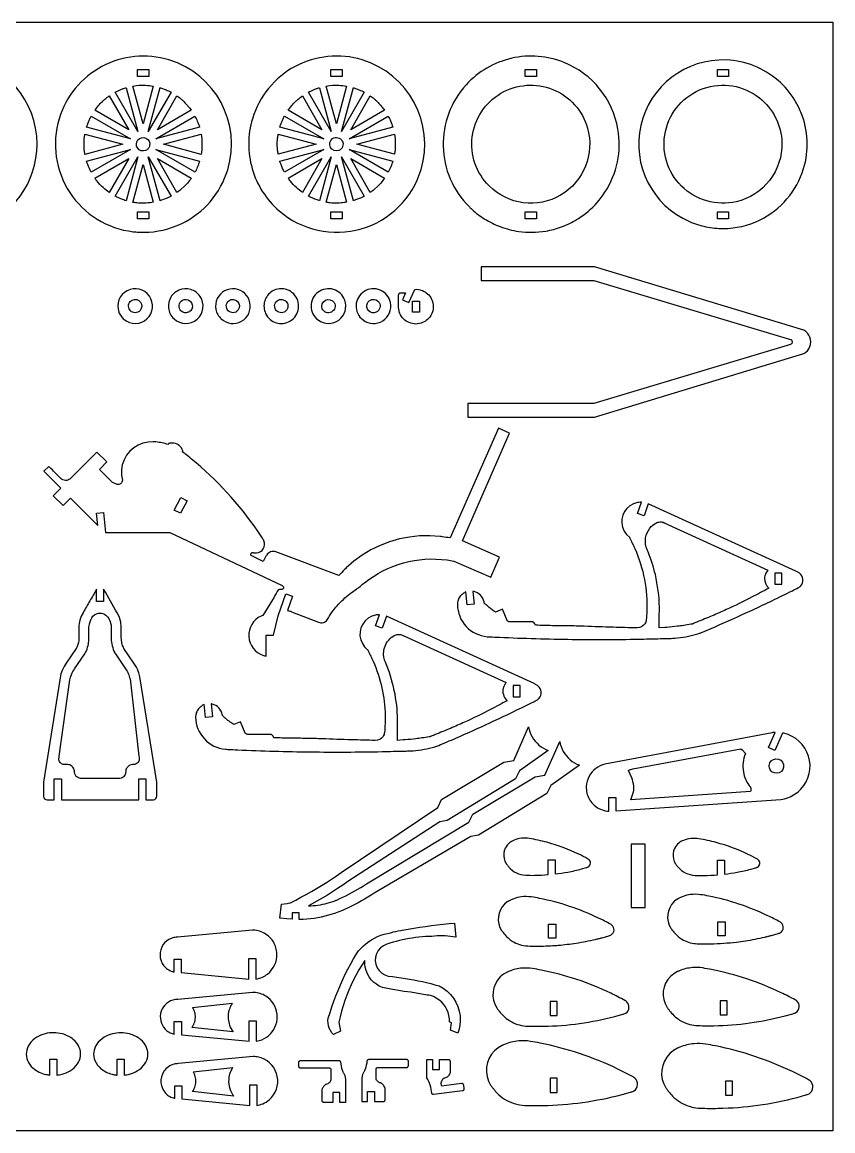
# Model space of a CAD drawing. Extents: x -820 to 920, y -599 to 344.
# Drawn here: x 230 to 920, y -599 to 344 of the extents above; entities that cross this region are included whole.
import ezdxf

# ---------------------------------------------------------------- set-up
doc = ezdxf.new("R2010")
doc.units = 0
doc.header["$MEASUREMENT"] = 0
doc.layers.get('0').update_dxf_attribs({"linetype": 'CONTINUOUS'})
doc.layers.add('SECTIONCUTEDGES', color=18, linetype='CONTINUOUS')

msp = doc.modelspace()

# ---------------------------------------------------------------- linework, layer by layer
for points in [[(920.1, 343.83), (920.1, -599.45), (-820.09, -599.45), (-820.09, 343.83)], [(653.94, -220.61), (647.94, -220.61), (647.94, -230.18), (653.94, -230.18)], [(830.28, -488.82), (824.28, -488.82), (824.28, -500.77), (830.28, -500.77)]]:
    msp.add_lwpolyline(points, close=True)
at = {"layer": 'SECTIONCUTEDGES'}
for points in [[(106.91, 196.2, 0.325322), (190.75, 168.69, 0.325497), (242.67, 239.99, 0.371858), (178.66, 314.15, 0.371962), (95.97, 261.67, 0.115164), (93.8, 227.63, 0.115322)], [(333.55, 165.08, 0.112364), (365.8, 172.49, 0.210055), (404.98, 218.33, 0.414116), (354.89, 311.78, 0.414311), (261.48, 261.7, 0.221929), (270.56, 198.88, 0.222236), (324.51, 165.58, 0.015157), (328.88, 165.21, 0.014233)], [(448.76, 183.34, 0.254136), (518.66, 168.04, 0.254134), (569.52, 218.35, 0.414116), (519.43, 311.8, 0.414311), (426.02, 261.72, 0.14489), (425.79, 219.18, 0.144775)], [(612.96, 184.49, 0.048565), (623.9, 176.25, 0.045826), (636.93, 169.85, 0.057671), (652.68, 165.83, 0.073449), (675.66, 166.11, 0.049668), (689.07, 169.65, 0.046635), (702.37, 176.08, 0.040326), (711.7, 182.8, 0.072135), (726.08, 199.13, 0.189941), (737.13, 252.9, 0.25932), (691.3, 309.55, 0.152812), (646.7, 313.12, 0.15269), (607.99, 290.62, 0.193513), (588.36, 238.28, 0.193448), (610.42, 186.91, 0.005813), (611.5, 185.86, 0.004363)], [(826.86, 168.3, 0.112364), (857.72, 175.39, 0.210055), (895.21, 219.26, 0.085398), (898.17, 243.23, 0.084063), (892.93, 267.19, 0.042661), (887.69, 277.54, 0.076119), (873.45, 294.26, 0.084192), (852.98, 306.68, 0.084133), (829.55, 311.66, 0.361626), (756.64, 255.95, 0.361673), (798.17, 174.13, 0.05168), (812.07, 169.78, 0.050642)], [(328.44, 250.77), (309.14, 284.2, -0.012176), (313.36, 286.21, -0.019565), (316.05, 287.29, -0.009363), (317.25, 287.69, 0.003121), (318.45, 288.07)], [(332.91, 257.3), (324.29, 289.45, -0.057699), (335.04, 290.12, -0.024823), (341.52, 289.46)], [(337.37, 250.77), (347.37, 288.11, 0.006199), (347.6, 288.05, -0.0186), (347.82, 287.99), (352.47, 286.29, -0.018388), (354.6, 285.29, 0.006129), (356.7, 284.25)], [(492.98, 250.79), (473.68, 284.22, -0.012176), (477.9, 286.23, -0.019565), (480.6, 287.31, -0.009363), (481.79, 287.71, 0.003121), (482.99, 288.09)], [(497.45, 257.32), (488.83, 289.47, -0.057699), (499.58, 290.14, -0.024823), (506.06, 289.48)], [(501.91, 250.79), (511.91, 288.13, 0.006199), (512.14, 288.07, -0.0186), (512.36, 288.01), (517.01, 286.31, -0.018388), (519.14, 285.31, 0.006129), (521.24, 284.27)], [(627.46, 204.51, -0.49076), (637.53, 283.32, -0.490919), (711.25, 253.75, -0.341454), (688.38, 196.73, -0.341597)], [(876.73, 241.3, -0.172631), (866.23, 209.24, -0.173077), (837.89, 191.09, -0.551627), (777.56, 250.94, -0.552179), (857.54, 279.5, -0.11024), (871.42, 262.52, -0.110516)], [(291.85, 268.87, -0.014778), (294.8, 272.63, -0.028539), (298.24, 276.31, -0.018438), (300.38, 278.2, -0.011345), (304.02, 281.06), (320.67, 252.23)], [(345.14, 252.23), (361.78, 281.06, 0.006303), (363.35, 279.93, -0.01891), (364.89, 278.76, -0.017187), (366.73, 277.14, -0.012321), (369.16, 274.72, -0.018926), (371.16, 272.48, -0.012469), (373.97, 268.88)], [(456.39, 268.89, -0.014778), (459.34, 272.65, -0.028539), (462.78, 276.33, -0.018438), (464.92, 278.22, -0.011345), (468.56, 281.08), (485.22, 252.25)], [(509.68, 252.25), (526.32, 281.08, 0.006303), (527.89, 279.95, -0.01891), (529.43, 278.78, -0.017187), (531.27, 277.16, -0.012321), (533.7, 274.74, -0.018926), (535.7, 272.5, -0.012469), (538.51, 268.9)], [(284.84, 254.45, -0.012918), (286.18, 258.32, -0.018758), (287.27, 260.92, -0.010898), (287.97, 262.35, 0.003632), (288.69, 263.77), (322.13, 244.46)], [(343.68, 244.46), (377.12, 263.77, -0.026072), (379.05, 259.73, -0.02074), (380.98, 254.46)], [(449.38, 254.47, -0.012918), (450.72, 258.34, -0.018758), (451.81, 260.94, -0.010898), (452.51, 262.37, 0.003632), (453.23, 263.79), (486.67, 244.48)], [(508.22, 244.48), (541.66, 263.79, -0.026072), (543.58, 259.76, -0.020703), (545.52, 254.48)], [(283.45, 231.38, 0.006429), (283.16, 233.15, -0.01929), (282.91, 234.92), (282.65, 240), (282.91, 245.07, -0.018896), (283.15, 246.84, 0.006298), (283.45, 248.61), (315.61, 240)], [(335.09, 234.72, -0.781821), (328.52, 243.62, -0.781093), (338.5, 238.85, -0.122906), (337.31, 236.37, -0.122447)], [(350.21, 240), (382.36, 248.61, -0.035509), (383.08, 240.71, -0.037792), (382.66, 233.27, -0.007975), (382.52, 232.32, 0.002658), (382.37, 231.38)], [(448, 231.4, 0.006429), (447.7, 233.17, -0.01929), (447.45, 234.94), (447.19, 240.02), (447.45, 245.09, -0.018896), (447.7, 246.86, 0.006298), (447.99, 248.63), (480.15, 240.02)], [(499.6, 234.73, -0.385134), (492.41, 237.32, -0.384041), (494.26, 244.75, -0.445044), (502.47, 242.71, -0.443903)], [(514.75, 240.02), (546.9, 248.63, -0.035509), (547.62, 240.73, -0.037792), (547.2, 233.29, -0.007975), (547.06, 232.34, 0.002658), (546.91, 231.4)], [(288.7, 216.23, -0.020623), (285.81, 222.6, -0.019978), (284.92, 225.08, -0.019766), (284.86, 225.31, 0.006588), (284.8, 225.53), (322.13, 235.53)], [(291.84, 211.11), (320.67, 227.77), (304.03, 198.94, -0.024397), (298.92, 203.08, -0.042082), (293.79, 208.52, -0.010889), (292.8, 209.81, 0.00363)], [(309.14, 195.78), (328.44, 229.22), (318.45, 191.93, -0.012234), (314.7, 193.23, -0.017991), (312.21, 194.26, -0.010478), (310.67, 195.01, 0.003492)], [(347.37, 191.89), (337.37, 229.22), (356.7, 195.75, 0.006248), (354.6, 194.71, -0.018746), (352.47, 193.71), (347.82, 192.01, -0.018599), (347.6, 191.95, 0.006199)], [(343.68, 235.54), (380.98, 225.55, -0.023422), (379.29, 220.86, -0.022807), (377.13, 216.23)], [(361.79, 198.93), (345.14, 227.77), (373.97, 211.12, -0.014529), (370.72, 206.97, -0.022653), (368.44, 204.47), (364.89, 201.24, -0.018394), (363.35, 200.07, 0.006131)], [(453.24, 216.25, -0.020623), (450.35, 222.62, -0.019978), (449.46, 225.1, -0.019766), (449.4, 225.33, 0.006588), (449.34, 225.55), (486.67, 235.55)], [(468.57, 198.96, -0.024397), (463.46, 203.1, -0.042082), (458.33, 208.54, -0.010889), (457.35, 209.83, 0.00363), (456.38, 211.13), (485.22, 227.78)], [(473.68, 195.8), (492.99, 229.24), (483, 191.95, -0.012234), (479.24, 193.25, -0.017991), (476.75, 194.28, -0.010478), (475.21, 195.03, 0.003492)], [(511.91, 191.91), (501.91, 229.24), (521.24, 195.77, 0.006248), (519.14, 194.72, -0.018746), (517.01, 193.73), (512.36, 192.03, -0.018599), (512.14, 191.97, 0.006199)], [(508.22, 235.56), (545.52, 225.57, -0.023422), (543.83, 220.88, -0.022807), (541.67, 216.25)], [(526.33, 198.95), (509.68, 227.78), (538.51, 211.14, -0.014529), (535.26, 206.99, -0.022653), (532.98, 204.49), (529.43, 201.26, -0.018394), (527.89, 200.09, 0.006131)], [(324.29, 190.54), (332.91, 222.7), (341.52, 190.55, -0.013089), (337.14, 190.01, -0.036535), (330.41, 189.85, -0.015577), (327.69, 190.07, -0.012352)], [(488.83, 190.56), (497.45, 222.72), (506.06, 190.57, -0.013089), (501.68, 190.03, -0.036535), (494.95, 189.87, -0.015577), (492.24, 190.09, -0.012352)], [(316.8, 90.86, 0.875865), (338.26, 110.8, 0.875175), (312.32, 97.18, 0.066567), (314.13, 93.73, 0.066175)], [(359.31, 91.33, 0.379539), (378.91, 91.09, 0.379687), (381.48, 110.51, 0.173657), (373.52, 116.36, 0.170819), (363.49, 115.86, 0.163652), (356.63, 109.94, 0.156929), (354.55, 100.75, 0.095178), (356, 95.68, 0.091539)], [(399.49, 91.33, 0.721922), (423.91, 105.08, 0.721529), (396.11, 108.66, 0.161758), (394.92, 99.44, 0.161493)], [(442.9, 114.89, 0.18616), (436.46, 106.53, 0.183377), (437.25, 95.86, 0.110679), (441.05, 90.93, 0.201186), (452.07, 87.57, 0.481079), (464.58, 106.96, 0.48086)], [(481.9, 90.43, 0.331987), (499.56, 90.41, 0.331772), (504.61, 107.34, 0.501759), (481.93, 114.1, 0.501516)], [(520.17, 90.43, 0.311571), (536.91, 89.79, 0.311041), (543.47, 105.23, 0.525505), (521.09, 114.74, 0.524889)], [(328.4, 97.02, -0.40369), (321.03, 99.97, -0.406894), (323.73, 107.38, -0.358958), (330.7, 105.67, -0.355487), (330.39, 98.44, -0.056856), (329.47, 97.61, -0.057759)], [(371.45, 97.02, -0.167832), (367.56, 96.86, -0.173437), (364.53, 99.09, -0.243707), (363.93, 104.28, -0.244139), (367.81, 107.76, -0.337448), (374.17, 105.07, -0.338313), (373.25, 98.24, -0.047911), (372.35, 97.5, -0.054789)], [(411.88, 97.14, -0.439529), (404.1, 100.35, -0.443818), (407.99, 107.76, -0.36461), (414.55, 104.6, -0.361552), (412.59, 97.55, -0.021025), (412.24, 97.33, -0.021405)], [(453.01, 97.14, -0.439529), (445.23, 100.35, -0.443818), (449.13, 107.76, -0.136084), (452.08, 107.7, -0.127388), (454.76, 106.07, -0.098957), (455.81, 104.45, -0.12042), (456.2, 101.67, -0.128999), (455.19, 98.96, -0.130996)], [(485.5, 100.05, -0.393248), (488.16, 107.31, -0.392669), (495.6, 105.2, -0.436091), (493.32, 97.2, -0.435495)], [(531.46, 97.14, -0.318573), (525.03, 98.23, -0.315342), (523.88, 104.71, -0.235508), (527.79, 107.82, -0.318805), (533.86, 105.2, -0.211921), (534.45, 100.64, -0.211232)], [(256.47, -59.07), (264.87, -67.48), (271.17, -61.19), (294.43, -84.48), (293.37, -74.02), (299.14, -73.44), (300.87, -90.33), (355.71, -90.33), (451.41, -135.52, -0.168887), (452.34, -136.51, -0.362921), (451.73, -138.7, -0.089504), (451.17, -138.95, -0.079719), (450.5, -139, 0.015746), (449.61, -138.97, 0.104795), (448.61, -139.16, 0.167951), (447.1, -140.54, -0.009744), (443.07, -147.59), (434.79, -160.96, -0.104608), (434.53, -161.1, 0.035992), (433.43, -161.51, 0.3096), (422.91, -178.88, 0.310426), (435.3, -194.91, 0.017896), (436.29, -195.19, 0.01187), (437.81, -195.53), (437.81, -177.85), (443.81, -177.85), (447.86, -161.37), (454.53, -142.57), (460.18, -144.58), (455.91, -156.61, -0.0051), (458.32, -157.37, -0.011435), (459.39, -157.74), (482.33, -166.78, 0.161502), (486.41, -166.91, 0.169689), (489.58, -164.63, 0.018768), (490.67, -162.94, -0.030198), (495.17, -156.28, -0.042786), (503.42, -147.27, -0.036783), (514.54, -138.45, -0.013895), (515.72, -137.69, 0.025116), (516.88, -136.91, 0.025774), (518.43, -135.62, -0.018155), (521.28, -133.18, -0.204103), (591.68, -113.72), (597.38, -114.66), (628.93, -128.46), (636.43, -111.31), (604.88, -97.51), (644.93, -5.93), (635.36, -1.72), (594.36, -95.04, -0.002171), (587.48, -93.94, 0.013028), (585.75, -93.7), (577.06, -93.12), (568.36, -93.3), (559.7, -94.22), (551.16, -95.9), (542.79, -98.31), (534.66, -101.44), (526.84, -105.26), (519.38, -109.74), (512.33, -114.86), (505.75, -120.56, 0.013028), (504.52, -121.79, -0.002171), (499.7, -126.82), (445.8, -106.86, 0.161142), (441.49, -106.86, 0.167596), (438.2, -109.38, 0.03262), (437.54, -110.51, -0.002417), (435.21, -115.19), (424.95, -110.05, -0.162704), (424.54, -109.38, -0.252017), (424.96, -107.88, -0.283369), (426.54, -107.47, 0.098494), (429.52, -107.78, 0.501374), (435.86, -97.41, 0.048434), (435.24, -96.2, 0.007698), (430.49, -89.1, 0.069513), (374.18, -27.87, 0.005338), (369.11, -23.79, 0.010401), (366.45, -21.78, -0.035073), (366.7, -21.33, 0.136057), (366.78, -21.07, 0.100505), (366.75, -20.89, 0.016455), (366.32, -19.88, 0.341491), (355.79, -14.41, 0.016455), (354.7, -14.65, 0.112005), (354.55, -14.72, 0.134653), (354.45, -14.87, -0.022312), (354.17, -15.55, 0.028235), (349.07, -14.16, 0.028606), (343.92, -13.37, 0.006314), (342.31, -13.24, 0.013802), (341.58, -13.21), (337.16, -13.39), (332.83, -14.32), (328.73, -15.96), (324.96, -18.28), (321.64, -21.2), (318.86, -24.65), (316.71, -28.51), (315.24, -32.68), (314.5, -37.05), (314.51, -41.47), (315.27, -45.83, -0.120312), (314.93, -47.49, -0.115005), (313.83, -48.88, -0.125142), (312.39, -49.52, -0.119875), (310.75, -49.41), (306.92, -47.92), (295.75, -36.65), (302.09, -30.33), (293.69, -21.91), (271.2, -44.38, -0.145804), (267.98, -45.99, -0.210214), (263.48, -44.88, -0.016381), (263.29, -44.72, -0.008191), (262.91, -44.38, -0.009829), (260.83, -42.35, 0.001638), (252.64, -34.09), (248.39, -38.33), (262.8, -52.76)], [(763.01, -65.93), (759.39, -76.13), (753.74, -74.13), (757.13, -64.57, -0.009124), (754.89, -64.73, 0.035207), (753.69, -64.88), (750.39, -65.9), (747.38, -67.58), (744.78, -69.85), (742.7, -72.61), (741.25, -75.74), (740.47, -79.1), (740.4, -82.55), (741.05, -85.94), (742.38, -89.12), (744.35, -91.95), (746.86, -94.32, -0.066761), (747.15, -94.86, 0.023228), (747.6, -95.9, 0.00512), (749.59, -99.92, -0.014428), (751.51, -103.96, -0.05613), (759.73, -130.36, -0.057387), (761.76, -157.34, -0.014084), (761.26, -164.58, -0.122169), (760.03, -168.09, -0.258679), (753.44, -171.54, -0.000991), (733.13, -171.01, -0.003047), (708.34, -170.16, 0.006155), (694.98, -169.79, 0.003714), (688.15, -169.74, -0.004918), (681.32, -169.67, -0.002398), (674.2, -169.49, 0.000799), (667.08, -169.28, 0.028598), (666.49, -167.95, 0.161536), (665.25, -166.74, 0.057098), (664.67, -166.53, 0.047308), (663.94, -166.43), (644.82, -166.41, -0.081624), (643.88, -166.15, -0.074835), (642.99, -165.56, -0.020482), (642.82, -165.4, -0.045194), (642.75, -165.31), (638.76, -155.68), (633, -158.07), (630.46, -156.32, -0.013865), (627.55, -154.11, -0.012477), (624.45, -151.49, 0.009145), (623.51, -150.69, -0.096768), (623.32, -150.45, -0.120073), (623.23, -150.09, 0.047499), (623.15, -149.43, 0.141524), (620.17, -143.79, 0.141524), (614.65, -140.62, 0.016567), (614.2, -140.52, -0.005522), (613.76, -140.44), (614.87, -151.34), (608.9, -151.95), (607.76, -140.75, 0.004185), (605.14, -142.53, 0.073254), (602.91, -144.62, 0.086359), (601.07, -147.98, 0.085895), (600.47, -151.79, 0.185891), (607.89, -170.22, 0.184789), (625.84, -179.01, 0.011293), (627.93, -179.15, -0.000025), (636.28, -179.52, 0.008067), (698.31, -181.29, 0.008217), (759.23, -181.04, 0.002829), (768.69, -180.79, -0.003431), (778.15, -180.55, 0.003607), (783.8, -180.41, 0.010952), (785.66, -180.31, 0.027349), (794.96, -179.08, 0.02735), (804.07, -176.85, 0.005477), (806.45, -176.1, 0.010711), (807.65, -175.68), (819.8, -170.5, 0.007095), (851.46, -156.34, 0.006478), (885.69, -139.9, 0.004958), (890.82, -137.29, 0.090397), (892.76, -135.78, 0.435157), (891.78, -125.03, 0.037419), (890.92, -124.46, 0.014223), (888.52, -123.21)], [(772.34, -171.46, 0.001819), (772.32, -166.72, -0.005457), (772.34, -161.98, -0.002886), (772.42, -157.96, 0.011204), (772.44, -153.94, 0.052143), (769.01, -126.22, 0.039562), (762.91, -106.9, 0.012267), (761.76, -104.27, -0.029577), (761.2, -102.83, -0.04675), (760.63, -100.32, -0.071998), (760.71, -95.04, -0.130192), (764.43, -86.63, -0.098727), (769.56, -82.33, -0.115272), (773.01, -81.37, -0.115868), (776.51, -82.04, -0.017826), (776.8, -82.18, 0.011527), (777.09, -82.33), (864.8, -122.33, 0.086005), (862.68, -125.89, 0.126445), (862.08, -131.13, 0.074265), (862.99, -134.21, 0.074279), (864.75, -136.88, 0.020408), (865.16, -137.31, -0.006802), (865.59, -137.72, -0.004642), (851.47, -145.22, -0.012634), (829.34, -156.01, -0.006479), (817.49, -161.24, -0.005939), (804.43, -166.61, 0.001973), (801.08, -167.96, -0.028047), (800.22, -168.26, -0.026718), (799.2, -168.49, -0.004531), (793.11, -169.46, -0.00906), (787.82, -170.16, -0.005336), (778.8, -171.09, -0.019134), (777.87, -171.14, -0.021054), (777.02, -171.11)], [(299.35, -138.72), (299.35, -149.19), (293.35, -149.19), (293.35, -138.71, -0.001265), (287.57, -148.65, 0.003794), (281.84, -158.62, 0.058244), (279.21, -164.86, 0.063092), (278.24, -171.05, 0.016618), (278.27, -178.4, -0.039019), (278.11, -182.36, -0.08946), (276.13, -188.8, -0.007435), (276.04, -188.97, -0.011972), (275.98, -189.07), (267.47, -201.48, 0.048899), (264.1, -207.71, 0.053441), (262.25, -213.92), (248.15, -302.8), (248.17, -315.09, 0.185957), (249.1, -316.93, 0.172664), (251.14, -317.77, 0.016956), (253.31, -317.81, -0.004396), (257.35, -317.77), (257.35, -299.84), (263.35, -299.84), (263.35, -317.77), (329.35, -317.77), (329.35, -299.84), (335.35, -299.84), (335.35, -317.77), (341.86, -317.76, 0.185813), (343.7, -316.83, 0.172664), (344.54, -314.78), (344.54, -302.75), (330.24, -213.28, 0.048631), (328.85, -208.48, 0.053476), (325.16, -201.48), (316.66, -189.08, -0.042369), (315.87, -187.51, -0.05136), (314.7, -183.47, -0.022282), (314.5, -181.95, -0.018567), (314.4, -180.1, -0.006146), (314.38, -171.93, 0.052443), (313.88, -166.73, 0.080341), (310.91, -158.83, 0.0006)], [(262.23, -286.04, -0.187835), (261.27, -282.95, -0.028282), (261.41, -281.86, 0.010555), (261.59, -280.77), (270.68, -215.65, -0.055767), (272.03, -211.07, -0.048899), (274.61, -206.3), (283.31, -193.61, 0.039283), (284.63, -191.05, 0.054551), (286.42, -185, 0.021912), (286.71, -182.8, 0.018988), (286.85, -180.23, 0.00723), (286.85, -171.97, -0.03342), (286.96, -169.91, -0.101204), (289.22, -163.12, -0.223836), (294.94, -159.14, -0.159962), (299.98, -159.9, -0.155534), (303.71, -163.57, -0.055982), (305.22, -167.4, -0.058348), (305.79, -171.3, -0.012826), (305.81, -175.77, 0.009225), (305.79, -180.23, 0.056267), (306.63, -186.81, 0.058965), (308.85, -192.74, 0.007426), (309.13, -193.28, 0.011972), (309.32, -193.6), (318.02, -206.29, -0.04427), (320.33, -210.48, -0.04711), (321.75, -214.75, -0.004249), (321.79, -214.93, -0.011983), (321.8, -215), (329.35, -280.77, -0.002653), (329.62, -282.95, -0.124044), (329.37, -284.9, -0.265958), (325.91, -287.67, -0.032026), (323.83, -287.87, 0.095423), (321.79, -288.32, 0.129798), (319.39, -290.22, 0.129739), (318.23, -293.05, 0.026744), (318.14, -294.21, -0.059933), (317.98, -295.37, -0.165101), (315.89, -298.49, -0.156708), (312.19, -299.81), (280.51, -299.81, -0.145829), (277.02, -298.65, -0.209993), (274.57, -294.6, -0.017729), (274.42, -293.09, 0.079747), (274.09, -291.6, 0.142824), (272.03, -288.96, 0.142126), (268.86, -287.83, 0.022063), (266.94, -287.8, -0.046173), (265.02, -287.67, -0.187835)], [(540.19, -161.69), (536.57, -171.89), (530.92, -169.89), (534.31, -160.33, -0.009124), (532.07, -160.49, 0.035207), (530.88, -160.64), (527.58, -161.66), (524.56, -163.34), (521.96, -165.61), (519.89, -168.37), (518.43, -171.5), (517.65, -174.86), (517.58, -178.31), (518.23, -181.7), (519.57, -184.88), (521.53, -187.71), (524.04, -190.08, -0.066761), (524.33, -190.62, 0.023228), (524.78, -191.66, 0.00512), (526.78, -195.68, -0.014428), (528.69, -199.72, -0.048624), (536.2, -222.62, -0.049876), (539.01, -245.94, -0.030084), (538.43, -260.41, -0.121138), (537.21, -263.85, -0.258679), (530.63, -267.3, -0.000991), (510.31, -266.77, -0.003047), (485.52, -265.92, 0.006155), (472.17, -265.55, 0.003714), (465.34, -265.5, -0.004918), (458.5, -265.43, -0.002398), (451.38, -265.25, 0.000799), (444.26, -265.05, 0.028598), (443.67, -263.71, 0.161536), (442.44, -262.5, 0.057098), (441.86, -262.29, 0.047308), (441.12, -262.19), (422, -262.17, -0.081624), (421.06, -261.91, -0.074835), (420.17, -261.32, -0.020482), (420, -261.16, -0.045194), (419.94, -261.07), (415.94, -251.44), (410.19, -253.83), (407.64, -252.08, -0.011091), (405.18, -250.23, -0.011091), (402.8, -248.27), (400.5, -246.21, -0.121972), (400.41, -245.85, 0.047985), (400.34, -245.19, 0.141524), (397.36, -239.55, 0.141524), (391.83, -236.38, 0.016567), (391.39, -236.29, -0.005522), (390.94, -236.2), (392.05, -247.1), (386.08, -247.71), (384.94, -236.51, 0.004185), (382.32, -238.29, 0.073254), (380.09, -240.38, 0.086359), (378.25, -243.74, 0.085895), (377.66, -247.55, 0.185891), (385.08, -265.98, 0.184789), (403.03, -274.77, 0.011293), (405.11, -274.91, -0.000025), (413.46, -275.28, 0.008067), (475.5, -277.05, 0.008217), (536.42, -276.8, 0.002829), (545.88, -276.55, -0.003431), (555.33, -276.31, 0.003607), (560.99, -276.17, 0.010952), (562.85, -276.07, 0.027349), (572.15, -274.84, 0.02735), (581.26, -272.61, 0.027608), (587.86, -270.2, 0.001457), (603.05, -263.63, 0.006478), (631.64, -250.71, 0.005861), (662.88, -235.66, 0.004958), (668, -233.05, 0.090397), (669.95, -231.54, 0.435157), (668.97, -220.79, 0.037419), (668.11, -220.22, 0.014223), (665.71, -218.97)], [(549.53, -267.22, 0.001819), (549.51, -262.48, -0.005457), (549.53, -257.74, -0.002886), (549.61, -253.72, 0.011204), (549.62, -249.7, 0.047407), (546.8, -224.94, 0.04637), (539.25, -200.62, 0.01538), (538.8, -199.61, -0.033729), (538.38, -198.59, -0.046038), (537.88, -196.42, -0.033905), (537.67, -193.4, -0.09514), (538.87, -187.11, -0.171112), (546.75, -178.09, -0.11859), (550.14, -177.12, -0.115868), (553.69, -177.8, -0.017826), (553.99, -177.94, 0.011527), (554.28, -178.09), (641.98, -218.09, 0.037617), (640.49, -220.26, 0.075158), (639.48, -222.78, 0.125786), (639.6, -228.29, 0.125822), (642.34, -233.07, 0.01533), (642.56, -233.28, -0.00511), (642.77, -233.48, -0.004642), (628.65, -240.98, -0.012634), (606.52, -251.77, -0.006479), (594.67, -257, -0.005939), (581.61, -262.37, 0.001973), (578.26, -263.72, -0.028047), (577.41, -264.02, -0.026718), (576.39, -264.25, -0.004531), (570.3, -265.22, -0.00906), (565, -265.92, -0.005336), (555.98, -266.85, -0.019134), (555.05, -266.9, -0.021054), (554.21, -266.87)], [(729.34, -327.57), (729.34, -315.74), (735.34, -315.74), (735.34, -327.22), (875.73, -317.44, 0.064499), (882.27, -315.84, 0.11269), (892.94, -308.65, 0.26871), (899.42, -280.71, 0.268886), (878.41, -261.2, 0.009244), (877.85, -261.09, -0.003081), (877.29, -260.98), (870.79, -275.84), (865.29, -273.43), (870.94, -260.53, 0.007419), (869.24, -260.64, 0.015637), (868.44, -260.73), (725.95, -287.53, 0.213773), (712.73, -297.59, 0.112076), (710.21, -306.45, 0.072907), (710.73, -312.02, 0.130867), (715.76, -321.26, 0.087354), (721.41, -325.45, 0.087328), (728.16, -327.46, 0.008463), (728.75, -327.51, -0.002821)], [(748.11, -317.78), (750.41, -311.11, 0.033242), (750.6, -310.07, 0.018338), (750.75, -308.16, 0.037378), (750.7, -306.59, 0.017912), (750.24, -303.35, 0.022888), (749.66, -300.82, 0.034926), (749.09, -299.22, 0.01324), (747.58, -295.97, -0.004413), (746, -292.74, 0.006445), (747.97, -292.13, -0.019338), (749.95, -291.57), (841.71, -274.3), (842.79, -275.19, -0.018379), (843.81, -276.15, -0.018378), (844.75, -277.19), (845.62, -278.29), (844.86, -280.38, 0.139305), (844.35, -295.96, 0.102133), (849.38, -306.45, 0.033661), (849.97, -307.12, -0.097619), (850.23, -307.52, -0.082482), (850.32, -307.89, -0.025939), (850.34, -309.09, -0.02594), (850.29, -309.61, -0.012951), (850.12, -310.64)], [(865.92, -288.62, -0.860276), (878.13, -287.69, -0.859535), (866.74, -292.2, -0.075538), (866.06, -290.48, -0.075109)], [(677.82, -381.48), (677.82, -368.93), (683.82, -368.93), (683.82, -380.88, 0.01908), (694.56, -379.27, 0.017443), (706.15, -376.65), (710.35, -375.49, -0.038389), (711.17, -375.21, 0.080703), (711.96, -374.86, 0.501374), (712.38, -368.59, 0.054447), (711.38, -367.91, 0.011126), (703.84, -364.09, 0.045142), (676.63, -353.97, 0.025718), (661.8, -350.74, 0.068137), (655.09, -350.56, 0.069566), (648.72, -352.18, 0.072806), (644.76, -354.51, 0.110709), (641.21, -358.96), (640.4, -361.09), (639.95, -363.33), (639.89, -365.62), (640.22, -367.88), (640.92, -370.05), (641.99, -372.07, 0.021357), (642.63, -372.98, 0.014133), (644.31, -375.05, 0.103358), (650.67, -379.92, 0.100305), (658.68, -381.94, 0.015529), (666.15, -382.06, 0.017374)], [(821.96, -381.65), (821.96, -369.1), (827.96, -369.1), (827.96, -381.05, 0.01908), (838.71, -379.44, 0.017443), (850.3, -376.82), (854.5, -375.66, -0.038389), (855.32, -375.38, 0.080703), (856.11, -375.03, 0.501374), (856.53, -368.77, 0.054447), (855.53, -368.08, 0.011126), (847.99, -364.27, 0.045142), (820.78, -354.14, 0.025718), (805.95, -350.92, 0.068137), (799.24, -350.74, 0.069566), (792.87, -352.35, 0.072806), (788.91, -354.68, 0.110709), (785.36, -359.13), (784.54, -361.27), (784.1, -363.51), (784.04, -365.79), (784.37, -368.05), (785.07, -370.22), (786.14, -372.24, 0.021357), (786.78, -373.15, 0.014133), (788.46, -375.22, 0.103358), (794.82, -380.09, 0.100305), (802.83, -382.11, 0.015529), (810.3, -382.23, 0.017374)], [(647.25, -438.15, 0.065635), (653.41, -440.96, 0.062601), (660.4, -442.18, 0.012318), (667.7, -442.35, 0.017265), (683.62, -441.76, 0.006228), (686.38, -441.53, 0.002281), (693.91, -440.77, 0.012938), (701.6, -439.76, 0.018394), (718.05, -436.53, 0.00332), (720.88, -435.85, 0.00332), (723.69, -435.13), (729.29, -433.58, -0.044724), (730.06, -433.33, 0.087071), (731.44, -432.74, 0.501374), (732, -424.39, 0.052991), (730.9, -423.63, 0.012578), (720.62, -418.39, 0.062543), (670.36, -401.66, 0.01309), (663.41, -400.46, 0.069731), (654.9, -400.42, 0.049289), (648.48, -401.95, 0.034019), (645.63, -403.15, 0.017944), (643.7, -404.21, 0.01715), (642.99, -404.67), (640.65, -406.61), (638.67, -408.93), (637.11, -411.55), (636.02, -414.39), (635.42, -417.38), (635.34, -420.42), (635.78, -423.43), (636.72, -426.33), (638.14, -429.03, 0.030734), (639.04, -430.26, -0.007019), (640, -431.44, 0.03989), (643.62, -435.38, 0.046849)], [(793.1, -437.2, 0.113994), (804.74, -440.27, 0.012132), (816.15, -440.34, 0.014603), (827.21, -439.82, 0.007186), (838.04, -438.83, 0.012938), (845.73, -437.82, 0.018394), (862.19, -434.59, 0.00332), (865.01, -433.91, 0.00332), (867.82, -433.19), (873.42, -431.64, -0.044724), (874.19, -431.38, 0.087071), (875.57, -430.8, 0.501374), (876.14, -422.45, 0.052991), (875.04, -421.69, 0.012578), (864.75, -416.45, 0.062543), (814.5, -399.72, 0.01309), (807.54, -398.52, 0.069731), (799.03, -398.48, 0.049289), (792.61, -400, 0.034019), (789.77, -401.21, 0.017944), (787.83, -402.27, 0.01715), (787.13, -402.73), (784.78, -404.67), (782.8, -406.99), (781.24, -409.6), (780.15, -412.45), (779.56, -415.43), (779.48, -418.48), (779.91, -421.49), (780.86, -424.39), (782.27, -427.08, 0.030734), (783.17, -428.31, -0.007019), (784.13, -429.5, 0.03239), (787.09, -432.81, 0.073161)], [(359.25, -464.27), (359.25, -453.49), (365.25, -453.49), (365.25, -464.81), (423.02, -470.32), (423.03, -452.83), (429.03, -452.83), (429.02, -470.32, 0.058887), (434.47, -468.7, 0.065177), (438.88, -466.08, 0.240046), (446.82, -448.9, 0.12491), (443.82, -438.76, 0.102014), (438.44, -432.85, 0.130819), (427.98, -428.82, 0.015031), (426.81, -428.72, 0.020693), (425.95, -428.72), (362.25, -434.69, 0.017857), (359.95, -434.91, 0.060909), (356.81, -435.72, 0.314705), (347.35, -449.91, 0.162733), (350.63, -459.02, 0.077301), (353.81, -461.98, 0.074747), (357.87, -463.92, 0.017668), (358.56, -464.1, -0.005889)], [(646.74, -506.81, 0.113994), (660.44, -510.41, 0.012132), (673.85, -510.5, 0.059829), (734.65, -502.08), (741.24, -500.26, -0.044724), (742.14, -499.96, 0.087071), (743.77, -499.27, 0.501374), (744.43, -489.45, 0.052991), (743.13, -488.56, 0.012578), (731.03, -482.39, 0.062543), (671.91, -462.71, 0.009794), (664.42, -461.37, 0.06036), (655.61, -461.05, 0.075913), (644.56, -463.7, 0.006314), (643.36, -464.2, 0.013802), (642.82, -464.46), (639.71, -466.25), (636.95, -468.54), (634.62, -471.26), (632.79, -474.34), (631.51, -477.68), (630.81, -481.2), (630.71, -484.78), (631.23, -488.33), (632.33, -491.73), (634, -494.9, 0.027175), (634.74, -495.92, -0.003463), (636.19, -497.75, 0.032859), (639.76, -501.74, 0.053889), (644.71, -505.64, 0.018728)], [(791.68, -506.33, 0.113994), (805.38, -509.93, 0.012132), (818.79, -510.02, 0.059829), (879.59, -501.6), (886.18, -499.78, -0.044724), (887.08, -499.48, 0.087071), (888.71, -498.8, 0.501374), (889.37, -488.97, 0.052991), (888.07, -488.08, 0.012578), (875.97, -481.91, 0.062543), (816.85, -462.23, 0.009794), (809.36, -460.89, 0.06036), (800.55, -460.57, 0.075913), (789.5, -463.22, 0.006314), (788.3, -463.72, 0.013802), (787.76, -463.98), (784.65, -465.77), (781.89, -468.06), (779.57, -470.78), (777.73, -473.86), (776.45, -477.2), (775.75, -480.72), (775.65, -484.3), (776.17, -487.85), (777.27, -491.25), (778.94, -494.42, 0.027175), (779.68, -495.44, -0.003463), (781.13, -497.27, 0.032859), (784.7, -501.26, 0.053889), (789.66, -505.16, 0.018728)], [(359.52, -517.19), (359.51, -506.41), (365.52, -506.41), (365.52, -517.73), (423.29, -523.24), (423.29, -505.75), (429.29, -505.75), (429.29, -523.24, 0.05147), (434.08, -521.9, 0.107286), (441.28, -517.06, 0.22512), (446.98, -500.06, 0.225076), (437.42, -484.89, 0.064795), (432.54, -482.61, 0.064771), (427.24, -481.66, 0.006019), (426.51, -481.64, 0.014702), (426.21, -481.64), (362.52, -487.62, 0.006887), (360.56, -487.78, 0.045852), (358.36, -488.2, 0.281417), (347.85, -499.69, 0.281163), (353.28, -514.3, 0.07581), (356.94, -516.38, 0.02872)], [(375.1, -494.51), (408.88, -490.85, 0.024374), (407.33, -493.65, 0.064007), (405.72, -498.38, 0.139677), (406.59, -509.66, 0.069878), (409.6, -515.27), (374.48, -511.51, 0.036811), (375.99, -508.93, 0.086534), (377.36, -504.22, 0.075433), (377.19, -499.73, 0.075591), (375.69, -495.51, 0.014453), (375.4, -495.01, -0.004817)], [(259.63, -552.05, 0.027943), (264.14, -551.19, 0.074409), (270.72, -548.46, 0.105275), (277.11, -542.49, 0.255238), (278.64, -528.56, 0.127924), (273.49, -521.71, 0.103344), (264.07, -516.97, 0.127001), (249.51, -516.87, 0.074208), (242.54, -519.76, 0.105274), (236.15, -525.72, 0.255238), (234.62, -539.65, 0.117284), (239.17, -545.98, 0.126578), (250.28, -551.51, 0.01237), (251.75, -551.78, 0.009766), (253.63, -552.05), (253.63, -538.51), (259.63, -538.51)], [(310.94, -552.11), (310.94, -538.57), (316.94, -538.57), (316.94, -552.11, 0.027943), (321.44, -551.25, 0.074409), (328.03, -548.52, 0.105275), (334.41, -542.55, 0.255238), (335.95, -528.62, 0.127924), (330.8, -521.77, 0.103344), (321.37, -517.03, 0.127001), (306.81, -516.93, 0.074208), (299.84, -519.82, 0.105274), (293.46, -525.79, 0.255238), (291.92, -539.71, 0.127924), (297.07, -546.57, 0.103344), (306.5, -551.3, 0.01993), (307.95, -551.63, 0.009773)], [(640.7, -572.52, 0.065635), (648.75, -576.19, 0.062601), (657.88, -577.78, 0.00767), (662.21, -577.92, 0.008632), (673.07, -577.91, 0.059829), (740.62, -568.57), (747.94, -566.54, -0.044724), (748.95, -566.21, 0.087071), (750.75, -565.45, 0.501374), (751.49, -554.53, 0.052991), (750.05, -553.54, 0.012578), (736.61, -546.68, 0.062543), (670.91, -524.82, 0.009794), (662.59, -523.33, 0.06036), (652.8, -522.97, 0.075913), (640.52, -525.92, 0.006314), (639.19, -526.48, 0.013802), (638.59, -526.76), (635.14, -528.75), (632.07, -531.29), (629.48, -534.32), (627.45, -537.74), (626.02, -541.45), (625.24, -545.36), (625.14, -549.34), (625.71, -553.28), (626.94, -557.07), (628.79, -560.59, 0.027175), (629.61, -561.72, -0.003463), (631.22, -563.75, 0.02583), (634.44, -567.44, 0.060935)], [(792.18, -576.21, 0.113994), (807.4, -580.21, 0.012132), (822.31, -580.31, 0.059829), (889.86, -570.96), (897.18, -568.93, -0.044724), (898.18, -568.6, 0.087071), (899.99, -567.84, 0.501374), (900.72, -556.92, 0.052991), (899.28, -555.93, 0.012578), (885.84, -549.08, 0.062543), (820.15, -527.21, 0.009794), (811.82, -525.72, 0.06036), (802.04, -525.36, 0.075913), (789.75, -528.31, 0.006314), (788.42, -528.87, 0.013802), (787.82, -529.15), (784.37, -531.14), (781.31, -533.68), (778.72, -536.71), (776.68, -540.13), (775.25, -543.85), (774.47, -547.75), (774.37, -551.73), (774.94, -555.67), (776.17, -559.46), (778.03, -562.98, 0.027175), (778.84, -564.11, -0.003463), (780.45, -566.14, 0.02583), (783.67, -569.84, 0.060935), (789.93, -574.91, 0.018728)], [(359.95, -571.82), (359.95, -561.04), (365.95, -561.04), (365.95, -572.35), (423.72, -577.87), (423.72, -560.38), (429.72, -560.38), (429.72, -577.87, 0.054018), (434.75, -576.43, 0.081618), (440.32, -573.01, 0.2679), (447.19, -553.24, 0.268121), (433.5, -537.42, 0.054446), (428.87, -536.36, 0.03773), (426.65, -536.27), (362.95, -542.24, 0.006828), (360.76, -542.43, 0.037221), (359.46, -542.65, 0.183434), (350.62, -548.83, 0.35573), (352.21, -567.57, 0.075243), (355.61, -570.16, 0.069161)], [(375.54, -549.14), (409.31, -545.48, 0.027034), (407.61, -548.59, 0.073462), (406.01, -553.8, 0.089732), (406.21, -561.55, 0.092349), (409.08, -568.53, 0.014896), (409.55, -569.22, -0.004965), (410.04, -569.9), (374.91, -566.13, 0.036811), (376.42, -563.56, 0.086534), (377.8, -558.85, 0.075433), (377.62, -554.36, 0.075591), (376.13, -550.14, 0.014453), (375.84, -549.63, -0.004817)]]:
    msp.add_lwpolyline(points, format="xyb", close=True, dxfattribs=at)
for points in [[(328.17, 297.47), (328.17, 303.47), (337.73, 303.47), (337.73, 297.47)], [(492.71, 297.49), (492.71, 303.49), (502.27, 303.49), (502.27, 297.49)], [(658.22, 303.48), (667.78, 303.48), (667.78, 297.48), (658.22, 297.48)], [(821.81, 303.48), (831.37, 303.48), (831.37, 297.48), (821.81, 297.48)], [(328.17, 176.53), (328.17, 182.53), (337.73, 182.53), (337.73, 176.53)], [(492.71, 176.55), (492.71, 182.55), (502.27, 182.55), (502.27, 176.55)], [(658.22, 176.54), (658.22, 182.54), (667.78, 182.54), (667.78, 176.54)], [(821.81, 176.54), (821.81, 182.54), (831.37, 182.54), (831.37, 176.54)], [(609.46, 7.77), (717.25, 7.77), (895.51, 61.82), (897.14, 62.93), (898.56, 64.32), (899.7, 65.95), (900.55, 67.77), (901.07, 69.72), (901.25, 71.73), (901.07, 73.75), (900.55, 75.7), (899.7, 77.52), (898.56, 79.15), (897.14, 80.54), (895.51, 81.65), (717.25, 135.7), (620.63, 135.7), (620.63, 124.07), (716.66, 124.07), (884.03, 73.93), (884.44, 73.72), (884.8, 73.43), (885.09, 73.07), (885.31, 72.65), (885.45, 72.2), (885.49, 71.73), (885.45, 71.26), (885.31, 70.81), (885.09, 70.4), (884.8, 70.04), (884.44, 69.75), (884.03, 69.54), (716.66, 19.4), (609.46, 19.4)], [(554.72, 91.34), (553.77, 92.39), (552.92, 93.52), (552.18, 94.74), (551.56, 96.03), (551.06, 97.39), (550.86, 98.09), (550.57, 99.53), (550.42, 101.02), (550.4, 111.4), (550.41, 111.64), (550.45, 111.88), (550.51, 112.12), (550.6, 112.35), (550.7, 112.56), (550.84, 112.77), (550.99, 112.96), (551.16, 113.13), (551.34, 113.28), (551.55, 113.42), (551.76, 113.53), (551.99, 113.62), (556.33, 113.61), (553.75, 107.69), (559.24, 105.29), (564.15, 116.51), (565.92, 116.53), (567.41, 116.38), (568.85, 116.08), (570.24, 115.65), (570.91, 115.39), (572.2, 114.76), (573.42, 114.02), (574, 113.61), (575.09, 112.71), (576.09, 111.71), (577, 110.61), (577.79, 109.44), (578.15, 108.82), (578.77, 107.53), (579.27, 106.17), (579.63, 104.76), (579.85, 103.29), (579.91, 102.54), (579.91, 101.02), (579.76, 99.53), (579.47, 98.09), (579.27, 97.39), (578.77, 96.03), (578.47, 95.38), (577.79, 94.12), (577, 92.94), (576.09, 91.85), (575.09, 90.85), (574, 89.95), (573.42, 89.53), (572.2, 88.79), (570.91, 88.17), (569.55, 87.68), (568.14, 87.31), (566.67, 87.09), (565.16, 87.01), (563.65, 87.09), (562.19, 87.31), (560.77, 87.68), (559.42, 88.17), (558.12, 88.79), (556.91, 89.53), (555.77, 90.38)], [(562.16, 97.01), (562.16, 106.57), (568.16, 106.57), (568.16, 97.01)], [(364.83, -74.02), (359.52, -71.24), (365.06, -60.65), (370.37, -63.43)], [(876.75, -134.42), (876.75, -124.85), (870.75, -124.85), (870.75, -134.42)], [(449.47, -418.49), (450.64, -406.55), (453.05, -406.31), (455.46, -405.99), (457.85, -405.59), (458.37, -405.35), (462.88, -403.1), (467.35, -400.78), (471.78, -398.38), (476.17, -395.91), (480.52, -393.37), (484.82, -390.75), (489.08, -388.05), (493.29, -385.29), (497.45, -382.45), (501.57, -379.55), (583.81, -324.25), (587.03, -317.52), (640.15, -285.66), (648.4, -284.32), (661.08, -255.66), (661.57, -257.9), (662.24, -260.09), (663.1, -262.22), (664.15, -264.26), (665.36, -266.2), (666.74, -268.03), (668.28, -269.74), (669.95, -271.3), (671.76, -272.72), (673.68, -273.97), (675.71, -275.05), (677.81, -275.95), (653.5, -293.09), (650.09, -299.96), (591.86, -335.42), (585.54, -336.48), (507.25, -387.29), (502.84, -390.37), (498.54, -393.26), (494.19, -396.08), (489.8, -398.82), (485.35, -401.49), (480.87, -404.08), (476.34, -406.6), (473.86, -407.92), (475.76, -407.88), (477.79, -407.78), (479.81, -407.62), (481.82, -407.38), (483.82, -407.09), (485.82, -406.73), (487.8, -406.3), (489.76, -405.81), (491.71, -405.25), (493.64, -404.64), (495.55, -403.96), (497.43, -403.22), (497.73, -403.09), (500.37, -401.91), (502.99, -400.7), (505.59, -399.43), (508.17, -398.12), (510.72, -396.77), (513.25, -395.38), (515.76, -393.94), (518.24, -392.46), (520.69, -390.94), (523.12, -389.37), (610.32, -336.71), (613.53, -329.98), (666.65, -298.13), (674.9, -296.78), (687.59, -268.12), (688.07, -270.36), (688.74, -272.55), (689.61, -274.68), (690.65, -276.72), (691.87, -278.66), (693.25, -280.5), (694.78, -282.2), (696.46, -283.77), (698.26, -285.18), (700.19, -286.43), (702.21, -287.51), (704.32, -288.41), (680, -305.55), (676.59, -312.43), (618.36, -347.88), (612.05, -348.95), (529.76, -397.12), (526.97, -398.91), (524.25, -400.59), (521.5, -402.22), (518.73, -403.81), (515.93, -405.35), (513.11, -406.84), (510.26, -408.28), (507.38, -409.67), (504.49, -411.02), (502.57, -411.86), (499.67, -413.06), (496.73, -414.15), (493.75, -415.16), (490.75, -416.06), (487.71, -416.87), (484.65, -417.58), (481.57, -418.2), (478.48, -418.71), (475.36, -419.12), (472.24, -419.43), (469.11, -419.64), (465.97, -419.75), (465.89, -419.74), (465.89, -414.02), (459.89, -414.02), (459.89, -419.35), (455.27, -419), (449.93, -418.54)], [(748.45, -409.43), (760.41, -409.43), (760.41, -355.43), (748.45, -355.43)], [(493.7, -516.04), (492.41, -514.22), (491.41, -512.23), (490.72, -510.12), (490.35, -507.93), (490.31, -505.7), (490.6, -503.5), (492.06, -498.72), (493.62, -493.97), (495.28, -489.26), (497.04, -484.58), (498.89, -479.94), (500.85, -475.34), (502.9, -470.79), (505.05, -466.28), (507.3, -461.81), (509.64, -457.4), (512.08, -453.04), (514.6, -448.73), (516.4, -446.42), (518.34, -444.23), (520.43, -442.18), (522.64, -440.27), (524.97, -438.5), (527.42, -436.9), (529.96, -435.46), (532.6, -434.18), (535.31, -433.09), (538.08, -432.17), (540.92, -431.44), (543.79, -430.89), (545.9, -430.27), (548.03, -429.73), (550.18, -429.27), (552.35, -428.89), (553.52, -428.72), (558.48, -427.84), (563.44, -427.01), (568.41, -426.23), (573.4, -425.5), (578.39, -424.83), (583.38, -424.22), (588.39, -423.65), (593.39, -423.15), (597.98, -422.73), (599.15, -434.67), (596.91, -434.3), (594.66, -434.01), (592.4, -433.78), (590.14, -433.63), (587.87, -433.56), (585.61, -433.56), (583.34, -433.63), (581.08, -433.77), (578.82, -433.99), (576.02, -434.07), (573.22, -434.22), (570.43, -434.42), (567.65, -434.69), (564.87, -435.02), (562.1, -435.41), (559.33, -435.87), (556.58, -436.38), (553.84, -436.95), (551.11, -437.59), (548.4, -438.28), (545.71, -439.03), (543.03, -439.85), (540.37, -440.72), (537.54, -441.93), (535.05, -443.73), (533.01, -446.03), (531.52, -448.73), (530.66, -451.68), (530.47, -454.75), (530.96, -457.79), (532.1, -460.65), (533.83, -463.18), (536.08, -465.28), (538.74, -466.83), (541.67, -467.77), (545.32, -468.18), (548.96, -468.65), (552.6, -469.17), (556.23, -469.73), (559.85, -470.35), (563.46, -471.02), (567.06, -471.74), (570.65, -472.51), (574.23, -473.32), (577.8, -474.19), (581.36, -475.11), (584.9, -476.07), (588.42, -478.11), (591.65, -480.56), (594.56, -483.4), (597.09, -486.59), (599.2, -490.06), (600.85, -493.77), (602.04, -497.65), (602.73, -501.66), (602.91, -505.72), (602.58, -509.77), (601.75, -513.75), (600.83, -516.42), (594.65, -513.88), (595.46, -507.51), (593.73, -506.79), (593.68, -504.08), (593.3, -501.4), (592.6, -498.78), (591.59, -496.26), (590.28, -493.89), (588.69, -491.69), (586.85, -489.71), (584.78, -487.96), (582.51, -486.47), (580.08, -485.27), (577.52, -484.38), (576.23, -484.1), (574.69, -483.89), (560.99, -481.53), (555.19, -480.8), (542.55, -478.52), (539.62, -478.14), (536.77, -477.38), (534.04, -476.24), (531.49, -474.76), (529.15, -472.95), (527.08, -470.85), (525.3, -468.49), (523.85, -465.92), (522.76, -463.17), (522.04, -460.31), (521.7, -457.38), (521.75, -454.42), (519.12, -458.43), (516.63, -462.52), (514.27, -466.69), (512.06, -470.94), (509.98, -475.26), (508.06, -479.65), (506.28, -484.1), (504.65, -488.61), (503.17, -493.16), (501.84, -497.77), (500.67, -502.42), (499.66, -507.1), (500.91, -514.68), (495.08, -517.47)], [(678.17, -435.55), (678.17, -423.6), (684.17, -423.6), (684.17, -435.55)], [(822.3, -433.61), (822.3, -421.65), (828.3, -421.65), (828.3, -433.61)], [(679.34, -501.25), (685.34, -501.25), (685.34, -489.3), (679.34, -489.3)], [(465.6, -545.03), (465.57, -544.73), (465.57, -541.07), (465.6, -540.77), (465.69, -540.49), (465.83, -540.24), (466.01, -540.02), (466.23, -539.83), (466.49, -539.7), (466.77, -539.61), (467.07, -539.58), (499.45, -539.58), (499.73, -539.61), (499.99, -539.68), (500.24, -539.8), (500.45, -539.97), (500.63, -540.17), (500.78, -540.39), (500.88, -540.65), (501.15, -542.64), (501.45, -544.34), (501.85, -546.01), (502.33, -547.66), (502.91, -549.28), (503.26, -549.74), (503.58, -550.21), (503.87, -550.7), (504.13, -551.2), (504.37, -551.72), (504.58, -552.25), (504.75, -552.8), (504.89, -553.35), (505.01, -553.91), (505.09, -554.47), (505.14, -555.04), (505.15, -555.61), (505.15, -575.37), (500.37, -575.37), (500.37, -566.84), (494.37, -566.84), (494.37, -575.37), (486.94, -575.37), (486.64, -575.34), (486.36, -575.25), (486.11, -575.11), (485.89, -574.93), (485.7, -574.71), (485.57, -574.46), (485.48, -574.18), (485.45, -573.88), (485.45, -564.14), (485.69, -563.39), (486.01, -562.68), (486.4, -562.01), (486.86, -561.38), (487.39, -560.82), (487.97, -560.31), (488.62, -559.87), (489.31, -559.5), (489.7, -559.4), (490.44, -559.11), (491.12, -558.72), (491.72, -558.22), (492.23, -557.64), (492.44, -557.32), (492.8, -556.63), (493.05, -555.89), (493.17, -555.09), (493.17, -547.72), (493.14, -547.42), (493.06, -547.14), (492.92, -546.89), (492.74, -546.66), (492.51, -546.48), (492.26, -546.34), (491.98, -546.26), (491.68, -546.23), (467.07, -546.23), (466.77, -546.2), (466.49, -546.11), (466.23, -545.97), (466.01, -545.79), (465.83, -545.57), (465.69, -545.31)], [(519.25, -574.61), (524.03, -574.61), (524.03, -566.08), (530.03, -566.08), (530.03, -574.61), (537.46, -574.61), (537.76, -574.58), (538.04, -574.49), (538.3, -574.35), (538.52, -574.17), (538.7, -573.95), (538.84, -573.7), (538.93, -573.41), (538.96, -573.11), (538.96, -563.38), (538.72, -562.63), (538.4, -561.91), (538.01, -561.24), (537.55, -560.62), (537.02, -560.06), (536.43, -559.55), (535.79, -559.11), (535.09, -558.73), (534.32, -558.51), (533.62, -558.17), (532.98, -557.72), (532.42, -557.18), (532.18, -556.88), (531.77, -556.22), (531.46, -555.5), (531.36, -555.12), (531.23, -554.33), (531.23, -546.96), (531.26, -546.66), (531.35, -546.38), (531.49, -546.12), (531.67, -545.9), (531.89, -545.72), (532.15, -545.58), (532.43, -545.5), (532.73, -545.47), (557.34, -545.47), (557.64, -545.43), (557.92, -545.35), (558.17, -545.21), (558.39, -545.03), (558.58, -544.81), (558.71, -544.55), (558.8, -544.27), (558.83, -543.97), (558.83, -540.31), (558.8, -540.01), (558.71, -539.73), (558.58, -539.48), (558.39, -539.25), (558.17, -539.07), (557.92, -538.93), (557.64, -538.85), (557.34, -538.82), (524.96, -538.82), (524.68, -538.84), (524.41, -538.92), (524.17, -539.04), (523.95, -539.2), (523.77, -539.4), (523.63, -539.63), (523.52, -539.89), (523.26, -541.88), (522.95, -543.58), (522.56, -545.25), (522.07, -546.9), (521.5, -548.52), (521.15, -548.97), (520.83, -549.45), (520.54, -549.94), (520.27, -550.44), (520.04, -550.96), (519.83, -551.49), (519.66, -552.03), (519.51, -552.59), (519.4, -553.15), (519.32, -553.71), (519.27, -554.28), (519.25, -554.85)], [(579.41, -568.45), (579.2, -568.29), (579.02, -568.09), (578.87, -567.86), (578.77, -567.6), (578.5, -565.61), (578.2, -563.92), (577.8, -562.24), (577.32, -560.59), (576.74, -558.97), (576.08, -557.39), (575.33, -555.83), (574.5, -554.32), (574.5, -538.63), (579.28, -538.63), (579.28, -547.15), (585.28, -547.15), (585.28, -538.63), (592.71, -538.63), (593.01, -538.66), (593.29, -538.74), (593.54, -538.88), (593.76, -539.06), (593.95, -539.29), (594.08, -539.54), (594.17, -539.82), (594.2, -540.12), (594.2, -549.86), (593.96, -550.61), (593.64, -551.32), (593.25, -551.99), (592.79, -552.61), (592.26, -553.18), (591.68, -553.69), (591.03, -554.13), (590.34, -554.5), (589.57, -554.73), (588.86, -555.07), (588.22, -555.51), (587.67, -556.05), (587.21, -556.67), (586.85, -557.36), (586.72, -557.66), (586.63, -557.97), (586.55, -558.29), (586.51, -558.61), (586.49, -558.94), (586.49, -559.27), (586.52, -559.59), (586.58, -559.91), (586.66, -560.23), (586.77, -560.53), (586.91, -560.83), (587.06, -561.12), (603.88, -558.94), (604.19, -558.93), (604.48, -558.98), (604.74, -559.09), (604.99, -559.24), (605.2, -559.44), (605.37, -559.67), (605.49, -559.94), (605.56, -560.23), (606.02, -563.86), (606.03, -564.17), (605.98, -564.46), (605.87, -564.72), (605.72, -564.97), (605.52, -565.18), (605.29, -565.34), (605.02, -565.47), (604.73, -565.54), (580.2, -568.68), (579.92, -568.65), (579.66, -568.57)], [(679.4, -566.71), (685.4, -566.71), (685.4, -554.75), (679.4, -554.75)], [(828.64, -569.1), (834.64, -569.1), (834.64, -557.15), (828.64, -557.15)]]:
    msp.add_lwpolyline(points, close=True, dxfattribs=at)

doc.saveas('drawing.dxf')
